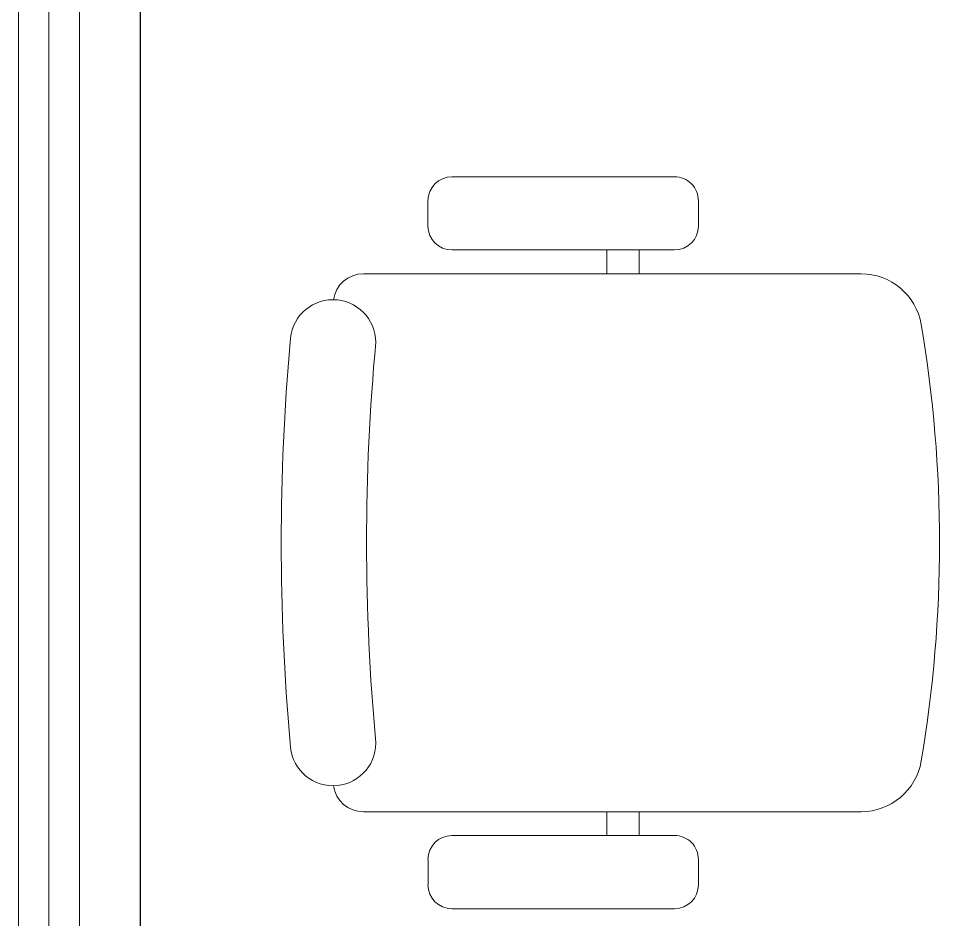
# Model space of a CAD drawing. Header units: inches. Extents: x -501855 to 57169, y -29325 to 19878.
# Drawn here: x 31350 to 32105, y -4242 to -3503 of the extents above; entities that cross this region are included whole.
import ezdxf

# ---------------------------------------------------------------- set-up
doc = ezdxf.new("R2010")
doc.units = ezdxf.units.IN
doc.header["$LTSCALE"] = 25
doc.header["$MEASUREMENT"] = 0
doc.linetypes.add('DASHDOT', pattern=[25.4, 12.7, -6.35, 0, -6.35])
doc.layers.get('0').update_dxf_attribs({"color": 8})
for name, color, linetype, lineweight in [('00-Ground Floor$0$Aluminum', 251, 'Continuous', 5), ('00-Ground Floor$0$LOADING', 253, 'Continuous', 5), ('00-Ground Floor$0$NEW Wall', 166, 'Continuous', 5), ('00-Ground Floor$0$Walls', 251, 'Continuous', 5), ('E-LITE-CLNG-CNDT', 6, 'DASHDOT', 35)]:
    doc.layers.add(name, color=color, linetype=linetype, lineweight=lineweight)

# ---------------------------------------------------------------- blocks, each defined once
blk = doc.blocks.new('*X154')
at = {"color": 0}
for p, q in [((5, 3), (5, 3)), ((5, 3), (5, 3)), ((5, 3), (5, 3)), ((5, 3), (5, 3)), ((5, 3), (5, 3)), ((5, 3), (5, 3)), ((5, 3), (5, 3)), ((5, 3), (5, 3)), ((5, 3), (5, 3)), ((5, 3), (5, 3)), ((5, 3), (5, 3)), ((5, 3), (5, 3)), ((5, 3), (5, 3)), ((5, 3), (5, 3)), ((5, 3), (5, 3)), ((5, 3), (5, 3)), ((5, 3), (5, 3)), ((5, 3), (5, 3)), ((5, 3), (5, 3)), ((5, 3), (5, 3)), ((5, 3), (5, 3)), ((5, 3), (5, 3)), ((5, 3), (5, 3)), ((5, 3), (5, 3)), ((5, 3), (5, 3)), ((5, 3), (5, 3)), ((5, 3), (5, 3)), ((5, 3), (5, 3)), ((5, 3), (5, 3)), ((5, 3), (5, 3)), ((5, 3), (5, 3)), ((5, 3), (5, 3)), ((5, 3), (5, 3)), ((5, 3), (5, 3)), ((5, 3), (5, 3)), ((5, 3), (5, 3)), ((5, 3), (5, 3)), ((5, 3), (5, 3)), ((5, 3), (5, 3)), ((5, 3), (5, 3)), ((5, 3), (5, 3)), ((5, 3), (5, 3)), ((5, 3), (5, 3)), ((5, 3), (5, 3)), ((5, 3), (5, 3)), ((5, 3), (5, 3)), ((5, 3), (5, 3)), ((5, 3), (5, 3)), ((5, 3), (5, 3)), ((5, 3), (5, 3)), ((5, 3), (5, 3)), ((5, 3), (5, 3)), ((5, 3), (5, 3)), ((5, 3), (5, 3)), ((5, 3), (5, 3)), ((5, 3), (5, 3)), ((5, 3), (5, 3)), ((5, 3), (5, 3)), ((5, 3), (5, 3)), ((5, 3), (5, 3)), ((5, 3), (5, 3)), ((5, 3), (5, 3)), ((5, 3), (5, 3)), ((5, 3), (5, 3)), ((5, 3), (5, 3)), ((5, 3), (5, 3)), ((6, 3), (5, 3)), ((5, 3), (5, 3)), ((6, 3), (5, 3)), ((5, 3), (5, 3)), ((6, 3), (5, 3)), ((5, 3), (5, 3)), ((6, 3), (5, 3)), ((5, 3), (5, 3)), ((5, 3), (5, 3)), ((5, 3), (5, 3)), ((5, 3), (5, 3)), ((5, 3), (5, 3)), ((5, 3), (5, 3)), ((5, 3), (5, 3)), ((5, 3), (5, 3)), ((5, 3), (5, 3)), ((5, 3), (5, 3)), ((5, 3), (5, 3)), ((5, 3), (5, 3)), ((5, 3), (5, 3)), ((5, 3), (5, 3)), ((5, 3), (5, 3)), ((5, 3), (5, 3)), ((5, 3), (5, 3)), ((5, 3), (5, 3)), ((5, 3), (5, 3)), ((5, 3), (5, 3)), ((5, 3), (5, 3)), ((5, 3), (5, 3)), ((5, 3), (5, 3)), ((6, 3), (6, 3)), ((6, 3), (6, 3)), ((6, 3), (6, 3)), ((6, 3), (6, 3)), ((6, 3), (6, 3)), ((6, 3), (6, 3)), ((6, 3), (6, 3)), ((6, 3), (6, 3)), ((6, 3), (6, 3)), ((6, 3), (6, 3)), ((6, 3), (6, 3)), ((6, 3), (6, 3)), ((6, 3), (6, 3)), ((6, 3), (6, 3)), ((6, 3), (6, 3)), ((6, 3), (6, 3)), ((6, 3), (6, 3)), ((6, 3), (6, 3)), ((6, 3), (6, 3)), ((6, 3), (6, 3)), ((6, 3), (6, 3)), ((6, 3), (6, 3)), ((6, 3), (6, 3)), ((6, 3), (6, 3)), ((6, 3), (6, 3)), ((6, 3), (6, 3)), ((6, 3), (6, 3)), ((6, 3), (6, 3)), ((6, 3), (6, 3)), ((6, 3), (6, 3)), ((6, 3), (6, 3)), ((6, 3), (6, 3)), ((6, 3), (6, 3)), ((6, 3), (6, 3)), ((6, 3), (6, 3)), ((6, 3), (6, 3)), ((6, 3), (6, 3)), ((6, 3), (6, 3)), ((6, 3), (6, 3)), ((6, 3), (6, 3)), ((6, 3), (6, 3)), ((6, 3), (6, 3)), ((6, 3), (6, 3)), ((6, 3), (6, 3)), ((6, 3), (6, 3)), ((6, 3), (6, 3)), ((6, 3), (6, 3)), ((6, 3), (6, 3)), ((6, 3), (6, 3)), ((6, 3), (6, 3)), ((6, 3), (6, 3)), ((6, 3), (6, 3)), ((6, 3), (6, 3)), ((6, 3), (6, 3)), ((6, 3), (6, 3)), ((6, 3), (6, 3)), ((6, 3), (6, 3)), ((6, 3), (6, 3)), ((6, 3), (6, 3)), ((6, 3), (6, 3)), ((6, 3), (6, 3)), ((6, 3), (6, 3)), ((6, 3), (6, 3)), ((6, 3), (6, 3)), ((6, 3), (6, 3)), ((6, 3), (6, 3)), ((6, 3), (6, 3)), ((6, 3), (6, 3)), ((6, 3), (6, 3)), ((6, 3), (6, 3)), ((6, 3), (6, 3)), ((6, 3), (6, 3)), ((6, 3), (6, 3)), ((6, 3), (6, 3)), ((6, 3), (6, 3)), ((6, 3), (6, 3)), ((6, 3), (6, 3)), ((6, 3), (6, 3)), ((6, 3), (6, 3)), ((6, 3), (6, 3)), ((6, 3), (6, 3)), ((6, 3), (6, 3)), ((6, 3), (6, 3)), ((6, 3), (6, 3)), ((6, 3), (6, 3)), ((6, 3), (6, 3)), ((6, 3), (6, 3)), ((6, 3), (6, 3)), ((6, 3), (6, 3)), ((6, 3), (6, 3)), ((6, 3), (6, 3)), ((6, 3), (6, 3)), ((6, 3), (6, 3)), ((6, 3), (6, 3)), ((6, 3), (6, 3)), ((6, 3), (6, 3)), ((6, 3), (6, 3)), ((6, 3), (6, 3)), ((6, 3), (6, 3)), ((6, 3), (6, 3)), ((6, 3), (6, 3)), ((6, 3), (6, 3)), ((6, 3), (6, 3)), ((6, 3), (6, 3)), ((6, 3), (6, 3)), ((6, 3), (6, 3)), ((6, 3), (6, 3)), ((6, 3), (6, 3)), ((6, 3), (6, 3)), ((6, 3), (6, 3)), ((6, 3), (6, 3)), ((6, 3), (6, 3)), ((6, 3), (6, 3)), ((6, 3), (6, 3)), ((6, 3), (6, 3)), ((6, 3), (6, 3)), ((6, 3), (6, 3)), ((6, 3), (6, 3)), ((6, 3), (6, 3)), ((6, 3), (6, 3)), ((6, 3), (6, 3)), ((6, 3), (6, 3)), ((6, 3), (6, 3)), ((6, 3), (6, 3)), ((6, 3), (6, 3)), ((6, 3), (6, 3)), ((6, 3), (6, 3)), ((6, 3), (6, 3)), ((6, 3), (6, 3)), ((6, 3), (6, 3)), ((6, 3), (6, 3)), ((6, 3), (6, 3)), ((6, 3), (6, 3)), ((6, 3), (6, 3)), ((6, 3), (6, 3)), ((6, 3), (6, 3)), ((6, 3), (6, 3)), ((6, 3), (6, 3)), ((6, 3), (6, 3)), ((6, 3), (6, 3)), ((6, 3), (6, 3)), ((6, 3), (6, 3)), ((6, 3), (6, 3)), ((6, 3), (6, 3)), ((6, 3), (6, 3)), ((6, 3), (6, 3)), ((6, 3), (6, 3)), ((6, 3), (6, 3)), ((6, 3), (6, 3)), ((6, 3), (6, 3)), ((6, 3), (6, 3)), ((6, 3), (6, 3)), ((6, 3), (6, 3)), ((6, 3), (6, 3)), ((6, 3), (6, 3)), ((6, 3), (6, 3)), ((6, 3), (6, 3)), ((6, 3), (6, 3)), ((6, 3), (6, 3)), ((6, 3), (6, 3)), ((6, 3), (6, 3)), ((6, 3), (6, 3)), ((6, 3), (6, 3)), ((6, 3), (6, 3)), ((6, 3), (6, 3)), ((6, 3), (6, 3)), ((6, 3), (6, 3)), ((6, 3), (6, 3)), ((6, 3), (6, 3)), ((6, 3), (6, 3)), ((6, 3), (6, 3)), ((6, 3), (6, 3)), ((6, 3), (6, 3)), ((6, 3), (6, 3)), ((6, 3), (6, 3)), ((6, 3), (6, 3)), ((6, 3), (6, 3)), ((6, 3), (6, 3)), ((6, 3), (6, 3)), ((6, 3), (6, 3)), ((6, 3), (6, 3)), ((6, 3), (6, 3)), ((6, 3), (6, 3)), ((6, 3), (6, 3)), ((6, 3), (6, 3)), ((6, 3), (6, 3)), ((6, 3), (6, 3)), ((6, 3), (6, 3)), ((6, 3), (6, 3)), ((6, 3), (6, 3)), ((6, 3), (6, 3)), ((6, 3), (6, 3)), ((6, 3), (6, 3)), ((6, 3), (6, 3)), ((6, 3), (6, 3)), ((6, 3), (6, 3)), ((6, 3), (6, 3)), ((6, 3), (6, 3)), ((6, 3), (6, 3)), ((6, 3), (6, 3)), ((6, 3), (6, 3)), ((6, 3), (6, 3)), ((6, 3), (6, 3)), ((6, 3), (6, 3)), ((6, 3), (5, 3)), ((6, 3), (5, 3)), ((6, 3), (5, 3)), ((6, 3), (5, 3)), ((6, 3), (5, 3)), ((6, 3), (6, 3)), ((6, 3), (6, 3)), ((6, 3), (6, 3)), ((6, 3), (6, 3)), ((6, 3), (6, 3)), ((6, 3), (6, 3)), ((6, 3), (6, 3)), ((6, 3), (6, 3)), ((6, 3), (6, 3)), ((6, 3), (6, 3)), ((6, 3), (6, 3)), ((6, 3), (6, 3)), ((6, 3), (6, 3)), ((6, 3), (6, 3)), ((6, 3), (6, 3)), ((6, 3), (6, 3)), ((6, 3), (6, 3)), ((6, 3), (6, 3)), ((6, 3), (6, 3)), ((6, 3), (6, 3)), ((6, 3), (6, 3)), ((6, 3), (6, 3)), ((6, 3), (6, 3)), ((6, 3), (6, 3)), ((6, 3), (6, 3)), ((6, 3), (6, 3)), ((6, 3), (6, 3)), ((6, 3), (6, 3)), ((6, 3), (6, 3)), ((6, 3), (6, 3)), ((6, 3), (6, 3)), ((6, 3), (6, 3)), ((6, 3), (6, 3)), ((6, 3), (6, 3)), ((6, 3), (6, 3)), ((6, 3), (6, 3)), ((6, 3), (6, 3)), ((6, 3), (6, 3)), ((6, 3), (6, 3)), ((6, 3), (6, 3)), ((6, 3), (6, 3)), ((6, 3), (6, 3)), ((6, 3), (6, 3)), ((6, 3), (6, 3)), ((6, 3), (6, 3)), ((6, 3), (6, 3)), ((6, 3), (6, 3)), ((6, 3), (6, 3)), ((6, 3), (6, 3)), ((6, 3), (6, 3)), ((6, 3), (6, 3)), ((6, 3), (6, 3)), ((6, 3), (6, 3)), ((6, 3), (6, 3)), ((6, 3), (6, 3)), ((6, 3), (6, 3)), ((6, 3), (6, 3)), ((6, 3), (6, 3)), ((6, 3), (6, 3)), ((6, 3), (6, 3)), ((6, 3), (6, 3)), ((6, 3), (6, 3)), ((6, 3), (6, 3)), ((6, 3), (6, 3)), ((6, 3), (6, 3)), ((6, 3), (6, 3)), ((6, 3), (6, 3)), ((6, 3), (6, 3)), ((6, 3), (6, 3)), ((6, 3), (6, 3)), ((6, 3), (6, 3)), ((6, 3), (6, 3)), ((6, 3), (6, 3)), ((6, 3), (6, 3)), ((6, 3), (6, 3)), ((6, 3), (6, 3)), ((6, 3), (6, 3)), ((6, 3), (6, 3)), ((6, 3), (6, 3)), ((6, 3), (6, 3)), ((6, 3), (6, 3)), ((6, 3), (6, 3)), ((6, 3), (6, 3)), ((6, 3), (6, 3)), ((6, 3), (6, 3)), ((6, 3), (6, 3)), ((6, 3), (6, 3)), ((6, 3), (6, 3)), ((6, 3), (6, 3)), ((6, 3), (6, 3)), ((6, 3), (6, 3)), ((6, 3), (6, 3)), ((6, 3), (6, 3)), ((6, 3), (6, 3)), ((6, 3), (6, 3)), ((6, 3), (6, 3)), ((6, 3), (6, 3)), ((6, 3), (6, 3)), ((6, 3), (6, 3)), ((6, 3), (6, 3)), ((6, 3), (6, 3)), ((6, 3), (6, 3)), ((6, 3), (6, 3)), ((6, 3), (6, 3)), ((6, 3), (6, 3)), ((6, 3), (6, 3)), ((6, 3), (6, 3)), ((6, 3), (6, 3)), ((6, 3), (6, 3)), ((6, 3), (6, 3)), ((6, 3), (6, 3)), ((6, 3), (6, 3)), ((6, 3), (6, 3)), ((6, 3), (6, 3)), ((6, 3), (6, 3)), ((6, 3), (6, 3)), ((6, 3), (6, 3)), ((6, 3), (6, 3)), ((6, 3), (6, 3)), ((6, 3), (6, 3)), ((6, 3), (6, 3)), ((6, 3), (6, 3)), ((6, 3), (6, 3)), ((6, 3), (6, 3)), ((6, 3), (6, 3)), ((6, 3), (6, 3)), ((6, 3), (6, 3)), ((6, 3), (6, 3)), ((6, 3), (6, 3)), ((6, 3), (6, 3)), ((6, 3), (6, 3)), ((6, 3), (6, 3)), ((6, 3), (6, 3)), ((6, 3), (6, 3)), ((6, 3), (6, 3)), ((6, 3), (6, 3)), ((6, 3), (6, 3)), ((6, 3), (6, 3)), ((6, 3), (6, 3)), ((6, 3), (6, 3)), ((6, 3), (6, 3)), ((6, 3), (6, 3)), ((6, 3), (6, 3)), ((6, 3), (6, 3)), ((6, 3), (6, 3)), ((6, 3), (6, 3)), ((6, 3), (6, 3)), ((6, 3), (6, 3)), ((6, 3), (6, 3)), ((6, 3), (6, 3)), ((6, 3), (6, 3)), ((6, 3), (6, 3)), ((6, 3), (6, 3)), ((6, 3), (6, 3)), ((6, 3), (6, 3)), ((6, 3), (6, 3)), ((6, 3), (6, 3)), ((6, 3), (6, 3)), ((6, 3), (6, 3)), ((6, 3), (6, 3)), ((6, 3), (6, 3)), ((6, 3), (6, 3)), ((6, 3), (6, 3)), ((6, 3), (6, 3)), ((6, 3), (6, 3)), ((6, 3), (6, 3)), ((6, 3), (6, 3)), ((6, 3), (6, 3)), ((6, 3), (6, 3)), ((6, 3), (6, 3)), ((6, 3), (6, 3)), ((6, 3), (6, 3)), ((6, 3), (6, 3)), ((6, 3), (6, 3)), ((6, 3), (6, 3)), ((6, 3), (6, 3)), ((6, 3), (6, 3)), ((6, 3), (6, 3)), ((6, 3), (6, 3)), ((6, 3), (6, 3)), ((6, 3), (6, 3)), ((6, 3), (6, 3)), ((6, 3), (6, 3)), ((6, 3), (6, 3)), ((6, 3), (6, 3)), ((6, 3), (6, 3)), ((6, 3), (6, 3)), ((6, 3), (6, 3)), ((6, 3), (6, 3)), ((6, 3), (6, 3)), ((6, 3), (6, 3)), ((6, 3), (6, 3)), ((6, 3), (6, 3)), ((6, 3), (6, 3)), ((6, 3), (6, 3)), ((6, 3), (6, 3)), ((6, 3), (6, 3)), ((6, 3), (6, 3)), ((6, 3), (6, 3)), ((6, 3), (6, 3)), ((6, 3), (6, 3)), ((6, 3), (6, 3)), ((6, 3), (6, 3)), ((6, 3), (6, 3)), ((6, 3), (6, 3)), ((6, 3), (6, 3)), ((6, 3), (6, 3)), ((6, 3), (6, 3)), ((6, 3), (6, 3)), ((6, 3), (6, 3)), ((6, 3), (6, 3)), ((6, 3), (6, 3)), ((6, 3), (6, 3)), ((6, 3), (6, 3)), ((6, 3), (6, 3)), ((6, 3), (6, 3)), ((6, 3), (6, 3)), ((6, 3), (6, 3)), ((6, 3), (6, 3)), ((6, 3), (6, 3)), ((6, 3), (6, 3)), ((6, 3), (6, 3)), ((6, 3), (6, 3)), ((6, 3), (6, 3)), ((6, 3), (6, 3)), ((6, 3), (6, 3)), ((6, 3), (6, 3)), ((6, 3), (6, 3)), ((6, 3), (6, 3)), ((6, 3), (6, 3)), ((6, 3), (6, 3)), ((6, 3), (6, 3)), ((6, 3), (6, 3)), ((6, 3), (6, 3)), ((6, 3), (6, 3)), ((6, 3), (6, 3)), ((6, 3), (6, 3)), ((6, 3), (6, 3)), ((6, 3), (6, 3)), ((6, 3), (6, 3)), ((6, 3), (6, 3)), ((6, 3), (6, 3)), ((6, 3), (6, 3)), ((6, 3), (6, 3)), ((6, 3), (6, 3)), ((6, 3), (6, 3)), ((6, 3), (6, 3)), ((6, 3), (6, 3)), ((6, 3), (6, 3)), ((6, 3), (6, 3)), ((6, 3), (6, 3)), ((6, 3), (6, 3)), ((6, 3), (6, 3)), ((6, 3), (6, 3)), ((6, 3), (6, 3)), ((6, 3), (6, 3)), ((6, 3), (6, 3)), ((6, 3), (6, 3)), ((6, 3), (6, 3)), ((6, 3), (6, 3)), ((6, 3), (6, 3)), ((6, 3), (6, 3)), ((6, 3), (6, 3)), ((6, 3), (6, 3)), ((6, 3), (6, 3)), ((6, 3), (6, 3)), ((6, 3), (6, 3)), ((6, 3), (6, 3)), ((6, 3), (6, 3)), ((6, 3), (6, 3)), ((6, 3), (6, 3)), ((6, 3), (6, 3)), ((6, 3), (6, 3)), ((6, 3), (6, 3)), ((6, 3), (6, 3)), ((6, 3), (6, 3)), ((6, 3), (6, 3)), ((6, 3), (6, 3)), ((6, 3), (6, 3)), ((6, 3), (6, 3)), ((6, 3), (6, 3)), ((6, 3), (6, 3)), ((6, 3), (6, 3)), ((6, 3), (6, 3)), ((6, 3), (6, 3)), ((6, 3), (6, 3)), ((6, 3), (6, 3)), ((6, 3), (6, 3)), ((6, 3), (6, 3)), ((6, 3), (6, 3)), ((6, 3), (6, 3)), ((6, 3), (6, 3)), ((6, 3), (6, 3)), ((6, 3), (6, 3)), ((6, 3), (6, 3)), ((6, 3), (6, 3)), ((6, 3), (6, 3)), ((6, 3), (6, 3)), ((6, 3), (6, 3)), ((6, 3), (6, 3)), ((6, 3), (6, 3)), ((6, 3), (6, 3)), ((6, 3), (6, 3)), ((6, 3), (6, 3)), ((6, 3), (6, 3)), ((6, 3), (6, 3)), ((6, 3), (6, 3)), ((6, 3), (6, 3)), ((6, 3), (6, 3)), ((6, 3), (6, 3)), ((6, 3), (6, 3)), ((6, 3), (6, 3)), ((6, 3), (6, 3)), ((6, 3), (6, 3)), ((6, 3), (6, 3)), ((6, 3), (6, 3)), ((6, 3), (6, 3))]:
    blk.add_line(p, q, dxfattribs=at)
blk = doc.blocks.new('*X155')
at = {"color": 0}
for p, q in [((13, 1), (13, 1)), ((13, 1), (13, 1)), ((13, 1), (13, 1)), ((13, 1), (13, 1)), ((13, 1), (13, 1)), ((13, 1), (13, 1)), ((13, 1), (13, 1)), ((13, 1), (13, 1)), ((13, 1), (13, 1)), ((13, 1), (13, 1)), ((13, 1), (13, 1)), ((13, 1), (13, 1)), ((13, 1), (13, 1)), ((13, 1), (13, 1)), ((13, 1), (13, 1)), ((13, 1), (14, 1)), ((13, 1), (14, 1)), ((13, 1), (14, 1)), ((13, 1), (13, 1)), ((13, 1), (13, 1)), ((13, 1), (13, 1)), ((13, 1), (13, 1)), ((13, 1), (13, 1)), ((13, 1), (13, 1)), ((13, 1), (13, 1)), ((13, 1), (13, 1)), ((13, 1), (13, 1)), ((13, 1), (13, 1)), ((13, 1), (13, 1)), ((13, 1), (13, 1)), ((13, 1), (13, 1)), ((13, 1), (13, 1)), ((13, 1), (13, 1)), ((13, 1), (13, 1)), ((13, 1), (13, 1)), ((13, 1), (13, 1)), ((13, 1), (13, 1)), ((13, 1), (13, 1)), ((13, 1), (13, 1)), ((13, 1), (13, 1)), ((13, 1), (13, 1)), ((13, 1), (13, 1)), ((13, 1), (13, 1)), ((13, 1), (13, 1)), ((13, 1), (13, 1)), ((13, 1), (13, 1)), ((13, 1), (13, 1)), ((13, 1), (13, 1)), ((13, 1), (13, 1)), ((13, 1), (13, 1)), ((13, 1), (13, 1)), ((13, 1), (13, 1)), ((13, 1), (13, 1)), ((13, 1), (13, 1)), ((13, 1), (13, 1)), ((13, 1), (13, 1)), ((13, 1), (13, 1)), ((13, 1), (13, 1)), ((13, 1), (13, 1)), ((13, 1), (13, 1)), ((13, 1), (13, 1)), ((13, 1), (13, 1)), ((13, 1), (13, 1)), ((13, 1), (13, 1)), ((13, 1), (13, 1)), ((13, 1), (13, 1)), ((13, 1), (13, 1)), ((13, 1), (13, 1)), ((13, 1), (13, 1)), ((13, 1), (13, 1)), ((13, 1), (13, 1)), ((13, 1), (13, 1)), ((13, 1), (13, 1)), ((13, 1), (13, 1)), ((13, 1), (13, 1)), ((13, 1), (13, 1)), ((13, 1), (13, 1)), ((13, 1), (13, 1)), ((13, 1), (13, 1)), ((13, 1), (13, 1)), ((13, 1), (13, 1)), ((13, 1), (13, 1)), ((13, 1), (13, 1)), ((13, 1), (13, 1)), ((13, 1), (13, 1)), ((13, 1), (13, 1)), ((13, 1), (13, 1)), ((13, 1), (13, 1)), ((13, 1), (13, 1)), ((13, 1), (13, 1)), ((13, 1), (13, 1)), ((13, 1), (13, 1)), ((13, 1), (13, 1)), ((13, 1), (13, 1)), ((13, 1), (13, 1)), ((13, 1), (13, 1)), ((13, 1), (13, 1)), ((13, 1), (13, 1)), ((13, 1), (13, 1)), ((13, 1), (13, 1)), ((13, 1), (13, 1)), ((13, 1), (13, 1)), ((13, 1), (13, 1)), ((13, 1), (13, 1)), ((13, 1), (13, 1)), ((13, 1), (13, 1)), ((13, 1), (13, 1)), ((13, 1), (13, 1)), ((13, 1), (13, 1)), ((13, 1), (13, 1)), ((13, 1), (13, 1)), ((13, 1), (13, 1)), ((13, 1), (13, 1)), ((13, 1), (13, 1)), ((13, 1), (13, 1)), ((13, 1), (13, 1)), ((13, 1), (13, 1)), ((13, 1), (13, 1)), ((13, 1), (13, 1)), ((13, 1), (13, 1)), ((13, 1), (13, 1)), ((13, 1), (13, 1)), ((13, 1), (13, 1)), ((13, 1), (14, 1)), ((13, 0), (13, 0)), ((13, 0), (13, 0)), ((13, 0), (13, 0)), ((13, 0), (13, 0)), ((13, 0), (13, 0)), ((13, 0), (13, 0)), ((13, 0), (13, 0)), ((13, 0), (13, 0)), ((13, 0), (13, 0)), ((13, 0), (13, 0)), ((13, 0), (13, 0)), ((13, 0), (13, 0)), ((13, 0), (13, 0)), ((13, 0), (13, 0)), ((13, 0), (13, 0)), ((13, 0), (13, 0)), ((13, 0), (13, 0)), ((13, 0), (13, 0)), ((13, 0), (13, 0)), ((13, 0), (13, 0)), ((13, 0), (13, 0)), ((13, 0), (13, 0)), ((13, 0), (13, 0)), ((13, 0), (13, 0)), ((13, 0), (13, 0)), ((13, 0), (13, 0)), ((13, 0), (13, 0)), ((13, 0), (13, 0)), ((13, 0), (13, 0)), ((13, 0), (13, 0)), ((13, 0), (13, 0)), ((13, 0), (13, 0)), ((13, 0), (13, 0)), ((13, 0), (13, 0)), ((13, 0), (13, 0)), ((13, 0), (13, 0)), ((13, 0), (13, 0)), ((13, 0), (13, 0)), ((13, 0), (13, 0)), ((13, 0), (13, 0)), ((13, 0), (13, 0)), ((13, 0), (13, 0)), ((13, 0), (13, 0)), ((13, 0), (13, 0)), ((13, 0), (13, 0)), ((13, 0), (13, 0)), ((13, 0), (13, 0)), ((13, 0), (13, 0)), ((13, 0), (14, 0)), ((13, 0), (14, 0)), ((13, 0), (13, 0)), ((13, 0), (14, 0)), ((14, 1), (14, 1)), ((14, 1), (14, 1)), ((14, 1), (14, 1)), ((14, 1), (14, 1)), ((14, 1), (14, 1)), ((14, 1), (14, 1)), ((14, 1), (14, 1)), ((14, 1), (14, 1)), ((14, 1), (14, 1)), ((14, 1), (14, 1)), ((14, 1), (14, 1)), ((14, 1), (14, 1)), ((14, 1), (14, 1)), ((14, 1), (14, 1)), ((14, 1), (14, 1)), ((14, 1), (14, 1)), ((14, 1), (14, 1)), ((14, 1), (14, 1)), ((14, 1), (14, 1)), ((14, 1), (14, 1)), ((14, 1), (14, 1)), ((14, 1), (14, 1)), ((14, 1), (14, 1)), ((14, 1), (14, 1)), ((14, 1), (14, 1)), ((14, 1), (14, 1)), ((14, 1), (14, 1)), ((14, 1), (14, 1)), ((14, 1), (14, 1)), ((14, 1), (14, 1)), ((14, 1), (14, 1)), ((14, 1), (14, 1)), ((14, 1), (14, 1)), ((14, 1), (14, 1)), ((14, 1), (14, 1)), ((14, 1), (14, 1)), ((14, 1), (14, 1)), ((14, 1), (14, 1)), ((14, 1), (14, 1)), ((14, 1), (14, 1)), ((14, 1), (14, 1)), ((14, 1), (14, 1)), ((14, 1), (14, 1)), ((14, 1), (14, 1)), ((14, 1), (14, 1)), ((14, 1), (14, 1)), ((14, 1), (14, 1)), ((14, 1), (14, 1)), ((14, 1), (14, 1)), ((14, 1), (14, 1)), ((14, 1), (14, 1)), ((14, 1), (14, 1)), ((14, 1), (14, 1)), ((14, 1), (14, 1)), ((14, 1), (14, 1)), ((14, 1), (14, 1)), ((14, 1), (14, 1)), ((14, 1), (14, 1)), ((14, 1), (14, 1)), ((14, 1), (14, 1)), ((14, 1), (14, 1)), ((14, 1), (14, 1)), ((14, 1), (14, 1)), ((14, 1), (14, 1)), ((14, 1), (14, 1)), ((14, 1), (14, 1)), ((14, 1), (14, 1)), ((14, 1), (14, 1)), ((14, 1), (14, 1)), ((14, 1), (14, 1)), ((14, 1), (14, 1)), ((14, 1), (14, 1)), ((14, 1), (14, 1)), ((14, 1), (14, 1)), ((14, 1), (14, 1)), ((14, 1), (14, 1)), ((14, 1), (14, 1)), ((14, 1), (14, 1)), ((14, 1), (14, 1)), ((14, 1), (14, 1)), ((14, 1), (14, 1)), ((14, 1), (14, 1)), ((14, 1), (14, 1)), ((14, 1), (14, 1)), ((14, 1), (14, 1)), ((14, 1), (14, 1)), ((14, 1), (14, 1)), ((14, 1), (14, 1)), ((14, 1), (14, 1)), ((14, 1), (14, 1)), ((14, 1), (14, 1)), ((14, 1), (14, 1)), ((14, 1), (14, 1)), ((14, 1), (14, 1)), ((14, 0), (14, 0)), ((14, 0), (14, 0)), ((14, 0), (14, 0)), ((14, 0), (14, 0)), ((14, 0), (14, 0)), ((14, 0), (14, 0)), ((14, 0), (14, 0)), ((14, 0), (14, 0)), ((14, 0), (14, 0)), ((14, 0), (14, 0)), ((14, 0), (14, 0)), ((14, 0), (14, 0)), ((14, 0), (14, 0)), ((14, 0), (14, 0)), ((14, 0), (14, 0)), ((14, 0), (14, 0)), ((14, 0), (14, 0)), ((14, 0), (14, 0)), ((14, 0), (14, 0)), ((14, 0), (14, 0)), ((14, 0), (14, 0)), ((14, 0), (14, 0)), ((14, 0), (14, 0)), ((14, 0), (14, 0)), ((14, 0), (14, 0)), ((14, 0), (14, 0)), ((14, 0), (14, 0)), ((14, 0), (14, 0)), ((14, 0), (14, 0)), ((14, 0), (14, 0)), ((14, 0), (14, 0)), ((14, 0), (14, 0)), ((14, 0), (14, 0)), ((14, 0), (14, 0)), ((14, 0), (14, 0)), ((14, 0), (14, 0)), ((14, 0), (14, 0)), ((14, 0), (14, 0)), ((14, 0), (14, 0)), ((14, 0), (14, 0)), ((14, 0), (14, 0)), ((14, 0), (14, 0)), ((14, 0), (14, 0)), ((14, 0), (14, 0)), ((14, 0), (14, 0)), ((14, 0), (14, 0)), ((14, 0), (14, 0)), ((14, 0), (14, 0)), ((13, 0), (13, 0)), ((13, 0), (14, 0)), ((13, 0), (13, 0)), ((13, 0), (14, 0)), ((13, 0), (13, 0)), ((13, 0), (14, 0)), ((13, 0), (13, 0)), ((13, 0), (13, 0)), ((13, 0), (13, 0)), ((13, 0), (13, 0)), ((13, 0), (14, 0)), ((13, 0), (13, 0)), ((13, 0), (14, 0)), ((13, 0), (13, 0)), ((13, 0), (14, 0)), ((13, 0), (13, 0)), ((13, 0), (14, 0)), ((13, 0), (13, 0)), ((13, 0), (14, 0)), ((13, 0), (13, 0)), ((13, 0), (14, 0)), ((13, 0), (13, 0)), ((13, 0), (14, 0)), ((13, 0), (13, 0)), ((13, 0), (13, 0)), ((13, 0), (13, 0)), ((13, 0), (14, 0)), ((13, 0), (13, 0)), ((13, 0), (14, 0)), ((13, 0), (13, 0)), ((13, 0), (14, 0)), ((13, 0), (13, 0)), ((13, 0), (14, 0)), ((13, 0), (13, 0)), ((13, 0), (13, 0)), ((13, 0), (13, 0)), ((13, 0), (13, 0)), ((13, 0), (13, 0)), ((13, 0), (13, 0)), ((13, 0), (13, 0)), ((13, 0), (13, 0)), ((13, 0), (13, 0)), ((13, 0), (13, 0)), ((13, 0), (13, 0)), ((13, 0), (13, 0)), ((13, 0), (13, 0)), ((13, 0), (13, 0)), ((13, 0), (13, 0)), ((13, 0), (13, 0)), ((13, 0), (13, 0)), ((13, 0), (13, 0)), ((13, 0), (13, 0)), ((13, 0), (13, 0)), ((13, 0), (13, 0)), ((13, 0), (13, 0)), ((13, 0), (13, 0)), ((13, 0), (13, 0)), ((13, 0), (13, 0)), ((13, 0), (13, 0)), ((13, 0), (13, 0)), ((13, 0), (13, 0)), ((13, 0), (13, 0)), ((13, 0), (13, 0)), ((13, 0), (13, 0)), ((13, -1), (13, -1)), ((13, -1), (13, -1)), ((13, -1), (13, -1)), ((13, -1), (13, -1)), ((13, -1), (13, -1)), ((13, -1), (14, -1)), ((13, -1), (13, -1)), ((14, 0), (14, 0)), ((14, 0), (14, 0)), ((14, 0), (14, 0)), ((14, 0), (14, 0)), ((14, 0), (14, 0)), ((14, 0), (14, 0)), ((14, 0), (14, 0)), ((14, 0), (14, 0)), ((14, 0), (14, 0)), ((14, 0), (14, 0)), ((14, 0), (14, 0)), ((14, 0), (14, 0)), ((14, 0), (14, 0)), ((14, 0), (14, 0)), ((14, 0), (14, 0)), ((13, 0), (14, 0)), ((14, 0), (14, 0)), ((14, 0), (14, 0)), ((14, 0), (14, 0)), ((14, 0), (14, 0)), ((14, 0), (14, 0)), ((14, 0), (14, 0)), ((14, 0), (14, 0)), ((14, 0), (14, 0)), ((14, 0), (14, 0)), ((14, 0), (14, 0)), ((14, 0), (14, 0)), ((14, 0), (14, 0)), ((14, 0), (14, 0)), ((14, 0), (14, 0)), ((14, 0), (14, 0)), ((14, 0), (14, 0)), ((14, 0), (14, 0)), ((14, 0), (14, 0)), ((14, 0), (14, 0)), ((14, 0), (14, 0)), ((14, 0), (14, 0)), ((14, 0), (14, 0)), ((14, 0), (14, 0)), ((14, 0), (14, 0)), ((14, 0), (14, 0)), ((14, 0), (14, 0)), ((14, 0), (14, 0)), ((14, 0), (14, 0)), ((14, 0), (14, 0)), ((14, 0), (14, 0)), ((14, 0), (14, 0)), ((14, 0), (14, 0)), ((14, 0), (14, 0)), ((14, 0), (14, 0)), ((14, -1), (14, -1)), ((14, -1), (14, -1)), ((14, -1), (14, -1)), ((14, -1), (14, -1)), ((14, -1), (14, -1))]:
    blk.add_line(p, q, dxfattribs=at)
blk = doc.blocks.new('00-Ground Floor$0$GF21018-P')
at = {"color": 0}
for p, q in [((-0.2207, 0.47563), (-0.2207, 0.0675)), ((0.22049, 0.47563), (0.22049, 0.0675)), ((-0.2806, 0.34221), (-0.25983, 0.34221)), ((0.25963, 0.34221), (0.2804, 0.34221)), ((-0.30021, 0.32259), (-0.30021, 0.14)), ((-0.24021, 0.32259), (-0.24021, 0.14)), ((0.24001, 0.32259), (0.24001, 0.14)), ((0.30001, 0.32259), (0.30001, 0.14)), ((-0.24021, 0.29372), (-0.2207, 0.29372)), ((0.22049, 0.29372), (0.24001, 0.29372)), ((-0.24021, 0.26708), (-0.2207, 0.26708)), ((0.22049, 0.26708), (0.24001, 0.26708)), ((-0.2806, 0.12039), (-0.25983, 0.12039)), ((0.25963, 0.12039), (0.2804, 0.12039))]:
    blk.add_line(p, q, dxfattribs=at)
for points in [[(0.24001, 0.29372), (0.24001, 0.29372), (0.24001, 0.29372), (0.24001, 0.29372), (0.24001, 0.29372), (0.24001, 0.29372), (0.24001, 0.29372), (0.24001, 0.29372), (0.24001, 0.29372), (0.24001, 0.29372), (0.24001, 0.29372), (0.24001, 0.29372), (0.24001, 0.29372), (0.24001, 0.29372), (0.24001, 0.29372), (0.24001, 0.29372), (0.24001, 0.29372), (0.24001, 0.29372), (0.24001, 0.29372), (0.24001, 0.29372), (0.24001, 0.29372), (0.24001, 0.29372), (0.24001, 0.29372), (0.24001, 0.29372), (0.24001, 0.29372), (0.24001, 0.29372), (0.24001, 0.29372), (0.24001, 0.29372), (0.24001, 0.29372), (0.24001, 0.29372), (0.24001, 0.29372), (0.24001, 0.29372), (0.24001, 0.29372), (0.24001, 0.29372), (0.24001, 0.29372), (0.24001, 0.29372), (0.24001, 0.29372), (0.24001, 0.29372), (0.24001, 0.29372), (0.24001, 0.29372), (0.24001, 0.29372), (0.24001, 0.29372), (0.24001, 0.29372), (0.24001, 0.29372), (0.24001, 0.29372), (0.24001, 0.29372), (0.24001, 0.29372), (0.24001, 0.29372), (0.24001, 0.29372), (0.24001, 0.29372), (0.24001, 0.29372), (0.24001, 0.29372), (0.24001, 0.29372), (0.24001, 0.29372), (0.24001, 0.29372), (0.24001, 0.29372), (0.24001, 0.29372), (0.24001, 0.29372), (0.24001, 0.29372), (0.24001, 0.29372), (0.24001, 0.29372), (0.24001, 0.29372), (0.24001, 0.29372), (0.24001, 0.29372), (0.24001, 0.29372), (0.24001, 0.29372), (0.24001, 0.29372), (0.24001, 0.29372), (0.24001, 0.29372), (0.24001, 0.29372), (0.24001, 0.29372), (0.24001, 0.29372), (0.24001, 0.29372), (0.24001, 0.29372), (0.24001, 0.29372), (0.24001, 0.29372), (0.24001, 0.29372), (0.24001, 0.29372), (0.24001, 0.29372), (0.24001, 0.29372), (0.24001, 0.29372), (0.24001, 0.29372), (0.24001, 0.29372), (0.24001, 0.29372), (0.24001, 0.29372), (0.24001, 0.29372), (0.24001, 0.29372), (0.24001, 0.29372), (0.24001, 0.29372), (0.24001, 0.29372), (0.24001, 0.29372), (0.24001, 0.29372), (0.24001, 0.29372), (0.24001, 0.29372), (0.24001, 0.29372), (0.24001, 0.29372), (0.24001, 0.29372), (0.24001, 0.29372), (0.24001, 0.29372), (0.24001, 0.29372), (0.24001, 0.29372), (0.24001, 0.29372), (0.24001, 0.29372), (0.24001, 0.29372), (0.24001, 0.29372), (0.24001, 0.29372), (0.24001, 0.29372), (0.24001, 0.29372), (0.24001, 0.29372), (0.24001, 0.29372), (0.24001, 0.29372), (0.24001, 0.29372), (0.24001, 0.29372), (0.24001, 0.29372), (0.24001, 0.29372), (0.24001, 0.29372), (0.24001, 0.29372), (0.24001, 0.29372), (0.24001, 0.29372), (0.24001, 0.29372), (0.24001, 0.29372), (0.24001, 0.29372), (0.24001, 0.29372), (0.24001, 0.29372), (0.24001, 0.29372), (0.24001, 0.29372), (0.24001, 0.29372), (0.24001, 0.29372), (0.24001, 0.29372), (0.24001, 0.29372), (0.24001, 0.29372), (0.24001, 0.29372), (0.24001, 0.29372), (0.24001, 0.29372), (0.24001, 0.29372), (0.24001, 0.29372), (0.24001, 0.29372), (0.24001, 0.29372), (0.24001, 0.29372), (0.24001, 0.29372), (0.24001, 0.29372), (0.24001, 0.29372), (0.24001, 0.29372), (0.24001, 0.29372), (0.24001, 0.29372), (0.24001, 0.29372), (0.24001, 0.29372), (0.24001, 0.29372), (0.24001, 0.29372), (0.24001, 0.29372), (0.24001, 0.29372), (0.24001, 0.29372), (0.24001, 0.29372), (0.24001, 0.29372), (0.24001, 0.29372), (0.24001, 0.29372), (0.24001, 0.29372), (0.24001, 0.29372), (0.24001, 0.29372), (0.24001, 0.29372), (0.24001, 0.29372), (0.24001, 0.29372), (0.24001, 0.29372), (0.24001, 0.29372), (0.24001, 0.29372), (0.24001, 0.29372), (0.24001, 0.29372), (0.24001, 0.29372), (0.24001, 0.29372), (0.24001, 0.29372), (0.24001, 0.29372), (0.24001, 0.29372), (0.24001, 0.29372), (0.24001, 0.29372), (0.24001, 0.29372), (0.24001, 0.29372), (0.24001, 0.29372), (0.24001, 0.29372), (0.24001, 0.29372), (0.24001, 0.29372), (0.24001, 0.29372), (0.24001, 0.29372), (0.24001, 0.29372), (0.24001, 0.29372), (0.24001, 0.29372), (0.24001, 0.29372), (0.24001, 0.29372), (0.24001, 0.29372), (0.24001, 0.29372), (0.24001, 0.29372), (0.24001, 0.29372), (0.24001, 0.29372), (0.24001, 0.29372), (0.24001, 0.29372), (0.24001, 0.29372), (0.24001, 0.29372), (0.24001, 0.29372), (0.24001, 0.29372), (0.24001, 0.29372), (0.24001, 0.29372), (0.24001, 0.29372), (0.24001, 0.29372), (0.24001, 0.29372), (0.24001, 0.29372), (0.24001, 0.29372), (0.24001, 0.29372), (0.24001, 0.29372), (0.24001, 0.29372), (0.24001, 0.29372), (0.24001, 0.29372), (0.24001, 0.29372), (0.24001, 0.29372), (0.24001, 0.29372), (0.24001, 0.29372), (0.24001, 0.29372), (0.24001, 0.29372), (0.24001, 0.29372), (0.24001, 0.29372), (0.24001, 0.29372), (0.24001, 0.29372), (0.24001, 0.29372), (0.24001, 0.29372), (0.24001, 0.29372), (0.24001, 0.29372), (0.24001, 0.29372), (0.24001, 0.29372), (0.24001, 0.29372), (0.24001, 0.29372), (0.24001, 0.29372), (0.24001, 0.29372), (0.24001, 0.29372), (0.24001, 0.29372), (0.24001, 0.29372), (0.24001, 0.29372), (0.24001, 0.29372), (0.24001, 0.29372), (0.24001, 0.29372), (0.24001, 0.29372), (0.24001, 0.29372), (0.24001, 0.29372), (0.24001, 0.29372), (0.24001, 0.29372), (0.24001, 0.29372), (0.24001, 0.29372), (0.24001, 0.29372), (0.24001, 0.29372), (0.24001, 0.29372), (0.24001, 0.29372), (0.24001, 0.29372), (0.24001, 0.29372), (0.24001, 0.29372), (0.24001, 0.29372), (0.24001, 0.29372), (0.24001, 0.29372), (0.24001, 0.29372), (0.24001, 0.29372), (0.24001, 0.29372), (0.24001, 0.29372), (0.24001, 0.29372), (0.24001, 0.29372), (0.24001, 0.29372), (0.24001, 0.29372), (0.24001, 0.29372), (0.24001, 0.29372), (0.24001, 0.29372), (0.24001, 0.29372), (0.24001, 0.29372), (0.24001, 0.29372), (0.24001, 0.29372), (0.24001, 0.29372), (0.24001, 0.29372), (0.24001, 0.29372), (0.24001, 0.29372), (0.24001, 0.29372), (0.24001, 0.29372), (0.24001, 0.29372), (0.24001, 0.29372)], [(0.24001, 0.29372), (0.24001, 0.29372), (0.24001, 0.29372), (0.24001, 0.29372), (0.24001, 0.29372), (0.24001, 0.29372), (0.24001, 0.29372), (0.24001, 0.29372), (0.24001, 0.29372), (0.24001, 0.29372), (0.24001, 0.29372), (0.24001, 0.29372), (0.24001, 0.29372), (0.24001, 0.29372), (0.24001, 0.29372), (0.24001, 0.29372), (0.24001, 0.29372), (0.24001, 0.29372), (0.24001, 0.29372), (0.24001, 0.29372), (0.24001, 0.29372), (0.24001, 0.29372), (0.24001, 0.29372), (0.24001, 0.29372), (0.24001, 0.29372), (0.24001, 0.29372), (0.24001, 0.29372), (0.24001, 0.29372), (0.24001, 0.29372), (0.24001, 0.29372), (0.24001, 0.29372), (0.24001, 0.29372), (0.24001, 0.29372), (0.24001, 0.29372), (0.24001, 0.29372), (0.24001, 0.29372), (0.24001, 0.29372), (0.24001, 0.29372), (0.24001, 0.29372), (0.24001, 0.29372), (0.24001, 0.29372), (0.24001, 0.29372), (0.24001, 0.29372), (0.24001, 0.29372), (0.24001, 0.29372), (0.24001, 0.29372), (0.24001, 0.29372), (0.24001, 0.29372), (0.24001, 0.29372), (0.24001, 0.29372), (0.24001, 0.29372), (0.24001, 0.29372), (0.24001, 0.29372), (0.24001, 0.29372), (0.24001, 0.29372), (0.24001, 0.29372), (0.24001, 0.29372), (0.24001, 0.29372), (0.24001, 0.29372), (0.24001, 0.29372), (0.24001, 0.29372), (0.24001, 0.29372), (0.24001, 0.29372), (0.24001, 0.29372), (0.24001, 0.29372), (0.24001, 0.29372), (0.24001, 0.29372), (0.24001, 0.29372), (0.24001, 0.29372), (0.24001, 0.29372), (0.24001, 0.29372), (0.24001, 0.29372), (0.24001, 0.29372), (0.24001, 0.29372), (0.24001, 0.29372), (0.24001, 0.29372), (0.24001, 0.29372), (0.24001, 0.29372), (0.24001, 0.29372), (0.24001, 0.29372), (0.24001, 0.29372), (0.24001, 0.29372), (0.24001, 0.29372), (0.24001, 0.29372), (0.24001, 0.29372), (0.24001, 0.29372), (0.24001, 0.29372), (0.24001, 0.29372), (0.24001, 0.29372), (0.24001, 0.29372), (0.24001, 0.29372), (0.24001, 0.29372), (0.24001, 0.29372), (0.24001, 0.29372), (0.24001, 0.29372), (0.24001, 0.29372), (0.24001, 0.29372), (0.24001, 0.29372), (0.24001, 0.29372), (0.24001, 0.29372), (0.24001, 0.29372), (0.24001, 0.29372), (0.24001, 0.29372), (0.24001, 0.29372), (0.24001, 0.29372), (0.24001, 0.29372), (0.24001, 0.29372), (0.24001, 0.29372), (0.24001, 0.29372), (0.24001, 0.29372), (0.24001, 0.29372), (0.24001, 0.29372), (0.24001, 0.29372), (0.24001, 0.29372), (0.24001, 0.29372), (0.24001, 0.29372), (0.24001, 0.29372), (0.24001, 0.29372), (0.24001, 0.29372), (0.24001, 0.29372), (0.24001, 0.29372), (0.24001, 0.29372), (0.24001, 0.29372), (0.24001, 0.29372), (0.24001, 0.29372), (0.24001, 0.29372), (0.24001, 0.29372), (0.24001, 0.29372), (0.24001, 0.29372), (0.24001, 0.29372), (0.24001, 0.29372), (0.24001, 0.29372), (0.24001, 0.29372), (0.24001, 0.29372), (0.24001, 0.29372), (0.24001, 0.29372), (0.24001, 0.29372), (0.24001, 0.29372), (0.24001, 0.29372), (0.24001, 0.29372), (0.24001, 0.29372), (0.24001, 0.29372), (0.24001, 0.29372), (0.24001, 0.29372), (0.24001, 0.29372), (0.24001, 0.29372), (0.24001, 0.29372), (0.24001, 0.29372), (0.24001, 0.29372), (0.24001, 0.29372), (0.24001, 0.29372), (0.24001, 0.29372), (0.24001, 0.29372), (0.24001, 0.29372), (0.24001, 0.29372), (0.24001, 0.29372), (0.24001, 0.29372), (0.24001, 0.29372), (0.24001, 0.29372), (0.24001, 0.29372), (0.24001, 0.29372), (0.24001, 0.29372), (0.24001, 0.29372), (0.24001, 0.29372), (0.24001, 0.29372), (0.24001, 0.29372), (0.24001, 0.29372), (0.24001, 0.29372), (0.24001, 0.29372), (0.24001, 0.29372), (0.24001, 0.29372), (0.24001, 0.29372), (0.24001, 0.29372), (0.24001, 0.29372), (0.24001, 0.29372), (0.24001, 0.29372), (0.24001, 0.29372), (0.24001, 0.29372), (0.24001, 0.29372), (0.24001, 0.29372), (0.24001, 0.29372), (0.24001, 0.29372), (0.24001, 0.29372), (0.24001, 0.29372), (0.24001, 0.29372), (0.24001, 0.29372), (0.24001, 0.29372), (0.24001, 0.29372), (0.24001, 0.29372), (0.24001, 0.29372), (0.24001, 0.29372), (0.24001, 0.29372), (0.24001, 0.29372), (0.24001, 0.29372), (0.24001, 0.29372), (0.24001, 0.29372), (0.24001, 0.29372), (0.24001, 0.29372), (0.24001, 0.29372), (0.24001, 0.29372), (0.24001, 0.29372), (0.24001, 0.29372), (0.24001, 0.29372), (0.24001, 0.29372), (0.24001, 0.29372), (0.24001, 0.29372), (0.24001, 0.29372), (0.24001, 0.29372), (0.24001, 0.29372), (0.24001, 0.29372), (0.24001, 0.29372), (0.24001, 0.29372), (0.24001, 0.29372), (0.24001, 0.29372), (0.24001, 0.29372), (0.24001, 0.29372), (0.24001, 0.29372), (0.24001, 0.29372), (0.24001, 0.29372)], [(0.24001, 0.29372), (0.24001, 0.29372), (0.24001, 0.29372), (0.24001, 0.29372), (0.24001, 0.29372), (0.24001, 0.29372), (0.24001, 0.29372), (0.24001, 0.29372), (0.24001, 0.29372), (0.24001, 0.29372), (0.24001, 0.29372), (0.24001, 0.29372), (0.24001, 0.29372), (0.24001, 0.29372), (0.24001, 0.29372), (0.24001, 0.29372), (0.24001, 0.29372), (0.24001, 0.29372), (0.24001, 0.29372), (0.24001, 0.29372), (0.24001, 0.29372), (0.24001, 0.29372), (0.24001, 0.29372), (0.24001, 0.29372), (0.24001, 0.29372), (0.24001, 0.29372), (0.24001, 0.29372), (0.24001, 0.29372), (0.24001, 0.29372), (0.24001, 0.29372), (0.24001, 0.29372), (0.24001, 0.29372), (0.24001, 0.29372), (0.24001, 0.29372), (0.24001, 0.29372), (0.24001, 0.29372), (0.24001, 0.29372), (0.24001, 0.29372), (0.24001, 0.29372), (0.24001, 0.29372), (0.24001, 0.29372), (0.24001, 0.29372), (0.24001, 0.29372), (0.24001, 0.29372), (0.24001, 0.29372), (0.24001, 0.29372), (0.24001, 0.29372), (0.24001, 0.29372), (0.24001, 0.29372), (0.24001, 0.29372), (0.24001, 0.29372), (0.24001, 0.29372), (0.24001, 0.29372), (0.24001, 0.29372), (0.24001, 0.29372), (0.24001, 0.29372), (0.24001, 0.29372), (0.24001, 0.29372), (0.24001, 0.29372), (0.24001, 0.29372), (0.24001, 0.29372), (0.24001, 0.29372), (0.24001, 0.29372), (0.24001, 0.29372), (0.24001, 0.29372), (0.24001, 0.29372), (0.24001, 0.29372), (0.24001, 0.29372), (0.24001, 0.29372), (0.24001, 0.29372), (0.24001, 0.29372), (0.24001, 0.29372), (0.24001, 0.29372), (0.24001, 0.29372), (0.24001, 0.29372), (0.24001, 0.29372), (0.24001, 0.29372), (0.24001, 0.29372), (0.24001, 0.29372), (0.24001, 0.29372), (0.24001, 0.29372), (0.24001, 0.29372), (0.24001, 0.29372), (0.24001, 0.29372), (0.24001, 0.29372), (0.24001, 0.29372), (0.24001, 0.29372), (0.24001, 0.29372), (0.24001, 0.29372), (0.24001, 0.29372), (0.24001, 0.29372), (0.24001, 0.29372), (0.24001, 0.29372), (0.24001, 0.29372), (0.24001, 0.29372), (0.24001, 0.29372), (0.24001, 0.29372), (0.24001, 0.29372), (0.24001, 0.29372), (0.24001, 0.29372), (0.24001, 0.29372), (0.24001, 0.29372), (0.24001, 0.29372), (0.24001, 0.29372), (0.24001, 0.29372), (0.24001, 0.29372), (0.24001, 0.29372), (0.24001, 0.29372), (0.24001, 0.29372), (0.24001, 0.29372), (0.24001, 0.29372), (0.24001, 0.29372), (0.24001, 0.29372), (0.24001, 0.29372), (0.24001, 0.29372), (0.24001, 0.29372), (0.24001, 0.29372), (0.24001, 0.29372), (0.24001, 0.29372), (0.24001, 0.29372), (0.24001, 0.29372), (0.24001, 0.29372), (0.24001, 0.29372), (0.24001, 0.29372), (0.24001, 0.29372), (0.24001, 0.29372), (0.24001, 0.29372), (0.24001, 0.29372), (0.24001, 0.29372), (0.24001, 0.29372), (0.24001, 0.29372), (0.24001, 0.29372), (0.24001, 0.29372), (0.24001, 0.29372), (0.24001, 0.29372), (0.24001, 0.29372), (0.24001, 0.29372), (0.24001, 0.29372), (0.24001, 0.29372), (0.24001, 0.29372), (0.24001, 0.29372), (0.24001, 0.29372), (0.24001, 0.29372), (0.24001, 0.29372), (0.24001, 0.29372), (0.24001, 0.29372), (0.24001, 0.29372), (0.24001, 0.29372), (0.24001, 0.29372), (0.24001, 0.29372), (0.24001, 0.29372), (0.24001, 0.29372), (0.24001, 0.29372), (0.24001, 0.29372), (0.24001, 0.29372), (0.24001, 0.29372), (0.24001, 0.29372), (0.24001, 0.29372), (0.24001, 0.29372), (0.24001, 0.29372), (0.24001, 0.29372), (0.24001, 0.29372), (0.24001, 0.29372), (0.24001, 0.29372), (0.24001, 0.29372), (0.24001, 0.29372), (0.24001, 0.29372), (0.24001, 0.29372), (0.24001, 0.29372), (0.24001, 0.29372), (0.24001, 0.29372), (0.24001, 0.29372), (0.24001, 0.29372), (0.24001, 0.29372), (0.24001, 0.29372), (0.24001, 0.29372), (0.24001, 0.29372), (0.24001, 0.29372), (0.24001, 0.29372), (0.24001, 0.29372), (0.24001, 0.29372), (0.24001, 0.29372), (0.24001, 0.29372), (0.24001, 0.29372), (0.24001, 0.29372), (0.24001, 0.29372), (0.24001, 0.29372), (0.24001, 0.29372), (0.24001, 0.29372), (0.24001, 0.29372), (0.24001, 0.29372), (0.24001, 0.29372), (0.24001, 0.29372), (0.24001, 0.29372), (0.24001, 0.29372), (0.24001, 0.29372), (0.24001, 0.29372), (0.24001, 0.29372), (0.24001, 0.29372), (0.24001, 0.29372), (0.24001, 0.29372), (0.24001, 0.29372), (0.24001, 0.29372), (0.24001, 0.29372), (0.24001, 0.29372), (0.24001, 0.29372), (0.24001, 0.29372), (0.24001, 0.29372), (0.24001, 0.29372), (0.24001, 0.29372), (0.24001, 0.29372), (0.24001, 0.29372), (0.24001, 0.29372), (0.24001, 0.29372)]]:
    blk.add_lwpolyline(points, close=True, dxfattribs=at)
for centre, radius, start, end in [((-0.0001, -0.52948), 1.06948, 80.36712, 99.63288), ((-0.1707, 0.47563), 0.05, 99.63288, 180), ((0.17049, 0.47563), 0.05, 0, 80.36712), ((-0.2806, 0.32259), 0.01962, 90, 180), ((-0.25983, 0.32259), 0.01962, 360, 90), ((0.25963, 0.32259), 0.01962, 90, 180), ((0.2804, 0.32259), 0.01962, 0, 90), ((-0.2806, 0.14), 0.01962, 180, 270), ((-0.25983, 0.14), 0.01962, 270, 360), ((0.25963, 0.14), 0.01962, 180, 270), ((0.2804, 0.14), 0.01962, 270, 0), ((-0.16429, 0.0425), 0.03511, 90, 270), ((0, 1.84674), 1.77674, 264.69456, 275.30527), ((0.16409, 0.0425), 0.03511, 270, 90), ((-0.1957, 0.0675), 0.025, 180, 261.47208), ((0.19549, 0.0675), 0.025, 278.52792, 360), ((0, 1.83136), 1.83136, 264.85322, 275.14698)]:
    blk.add_arc(centre, radius, start, end, dxfattribs=at)
at = {"layer": '00-Ground Floor$0$NEW Wall', "color": 0, "linetype": 'Continuous'}
for points in [[(0.24001, 0.29372), (0.24001, 0.29372), (0.24001, 0.29372), (0.24001, 0.29372), (0.24001, 0.29372), (0.24001, 0.29372), (0.24001, 0.29372), (0.24001, 0.29372)], [(0.24001, 0.29372), (0.24001, 0.29372), (0.24001, 0.29372), (0.24001, 0.29372), (0.24001, 0.29372), (0.24001, 0.29372), (0.24001, 0.29372)], [(0.24001, 0.29372), (0.24001, 0.29372), (0.24001, 0.29372), (0.24001, 0.29372), (0.24001, 0.29372), (0.24001, 0.29372), (0.24001, 0.29372), (0.24001, 0.29372), (0.24001, 0.29372)], [(0.24001, 0.29372), (0.24001, 0.29372), (0.24001, 0.29372), (0.24001, 0.29372), (0.24001, 0.29372), (0.24001, 0.29372), (0.24001, 0.29372), (0.24001, 0.29372), (0.24001, 0.29372), (0.24001, 0.29372)], [(0.24001, 0.29372), (0.24001, 0.29372), (0.24001, 0.29372), (0.24001, 0.29372), (0.24001, 0.29372), (0.24001, 0.29372), (0.24001, 0.29372), (0.24001, 0.29372), (0.24001, 0.29372), (0.24001, 0.29372), (0.24001, 0.29372), (0.24001, 0.29372), (0.24001, 0.29372), (0.24001, 0.29372), (0.24001, 0.29372)], [(0.24001, 0.29372), (0.24001, 0.29372), (0.24001, 0.29372), (0.24001, 0.29372), (0.24001, 0.29372), (0.24001, 0.29372), (0.24001, 0.29372), (0.24001, 0.29372), (0.24001, 0.29372), (0.24001, 0.29372)], [(0.24001, 0.29372), (0.24001, 0.29372), (0.24001, 0.29372), (0.24001, 0.29372), (0.24001, 0.29372), (0.24001, 0.29372), (0.24001, 0.29372), (0.24001, 0.29372), (0.24001, 0.29372), (0.24001, 0.29372)], [(0.24001, 0.29372), (0.24001, 0.29372), (0.24001, 0.29372), (0.24001, 0.29372), (0.24001, 0.29372), (0.24001, 0.29372), (0.24001, 0.29372), (0.24001, 0.29372), (0.24001, 0.29372), (0.24001, 0.29372)], [(0.24001, 0.29372), (0.24001, 0.29372), (0.24001, 0.29372), (0.24001, 0.29372), (0.24001, 0.29372), (0.24001, 0.29372), (0.24001, 0.29372), (0.24001, 0.29372), (0.24001, 0.29372), (0.24001, 0.29372), (0.24001, 0.29372), (0.24001, 0.29372), (0.24001, 0.29372), (0.24001, 0.29372), (0.24001, 0.29372), (0.24001, 0.29372), (0.24001, 0.29372), (0.24001, 0.29372)], [(0.24001, 0.29372), (0.24001, 0.29372), (0.24001, 0.29372), (0.24001, 0.29372), (0.24001, 0.29372), (0.24001, 0.29372), (0.24001, 0.29372), (0.24001, 0.29372), (0.24001, 0.29372), (0.24001, 0.29372), (0.24001, 0.29372), (0.24001, 0.29372)], [(0.24001, 0.29372), (0.24001, 0.29372), (0.24001, 0.29372), (0.24001, 0.29372), (0.24001, 0.29372), (0.24001, 0.29372), (0.24001, 0.29372)], [(0.24001, 0.29372), (0.24001, 0.29372), (0.24001, 0.29372), (0.24001, 0.29372), (0.24001, 0.29372), (0.24001, 0.29372), (0.24001, 0.29372), (0.24001, 0.29372), (0.24001, 0.29372), (0.24001, 0.29372), (0.24001, 0.29372), (0.24001, 0.29372), (0.24001, 0.29372), (0.24001, 0.29372), (0.24001, 0.29372), (0.24001, 0.29372), (0.24001, 0.29372), (0.24001, 0.29372), (0.24001, 0.29372), (0.24001, 0.29372), (0.24001, 0.29372), (0.24001, 0.29372), (0.24001, 0.29372), (0.24001, 0.29372), (0.24001, 0.29372), (0.24001, 0.29372), (0.24001, 0.29372), (0.24001, 0.29372), (0.24001, 0.29372), (0.24001, 0.29372), (0.24001, 0.29372), (0.24001, 0.29372), (0.24001, 0.29372), (0.24001, 0.29372), (0.24001, 0.29372), (0.24001, 0.29372), (0.24001, 0.29372), (0.24001, 0.29372), (0.24001, 0.29372), (0.24001, 0.29372), (0.24001, 0.29372), (0.24001, 0.29372), (0.24001, 0.29372), (0.24001, 0.29372), (0.24001, 0.29372), (0.24001, 0.29372), (0.24001, 0.29372), (0.24001, 0.29372), (0.24001, 0.29372), (0.24001, 0.29372), (0.24001, 0.29372), (0.24001, 0.29372), (0.24001, 0.29372), (0.24001, 0.29372), (0.24001, 0.29372), (0.24001, 0.29372), (0.24001, 0.29372), (0.24001, 0.29372), (0.24001, 0.29372), (0.24001, 0.29372), (0.24001, 0.29372), (0.24001, 0.29372), (0.24001, 0.29372), (0.24001, 0.29372), (0.24001, 0.29372), (0.24001, 0.29372), (0.24001, 0.29372), (0.24001, 0.29372), (0.24001, 0.29372), (0.24001, 0.29372), (0.24001, 0.29372), (0.24001, 0.29372), (0.24001, 0.29372), (0.24001, 0.29372), (0.24001, 0.29372), (0.24001, 0.29372), (0.24001, 0.29372), (0.24001, 0.29372), (0.24001, 0.29372), (0.24001, 0.29372), (0.24001, 0.29372), (0.24001, 0.29372), (0.24001, 0.29372), (0.24001, 0.29372), (0.24001, 0.29372), (0.24001, 0.29372), (0.24001, 0.29372), (0.24001, 0.29372), (0.24001, 0.29372), (0.24001, 0.29372), (0.24001, 0.29372), (0.24001, 0.29372), (0.24001, 0.29372), (0.24001, 0.29372), (0.24001, 0.29372), (0.24001, 0.29372), (0.24001, 0.29372), (0.24001, 0.29372), (0.24001, 0.29372), (0.24001, 0.29372), (0.24001, 0.29372), (0.24001, 0.29372), (0.24001, 0.29372), (0.24001, 0.29372), (0.24001, 0.29372), (0.24001, 0.29372), (0.24001, 0.29372), (0.24001, 0.29372), (0.24001, 0.29372), (0.24001, 0.29372), (0.24001, 0.29372)], [(0.24001, 0.29372), (0.24001, 0.29372), (0.24001, 0.29372), (0.24001, 0.29372), (0.24001, 0.29372), (0.24001, 0.29372), (0.24001, 0.29372), (0.24001, 0.29372), (0.24001, 0.29372), (0.24001, 0.29372), (0.24001, 0.29372), (0.24001, 0.29372), (0.24001, 0.29372), (0.24001, 0.29372), (0.24001, 0.29372), (0.24001, 0.29372), (0.24001, 0.29372)], [(0.24001, 0.29372), (0.24001, 0.29372), (0.24001, 0.29372), (0.24001, 0.29372), (0.24001, 0.29372), (0.24001, 0.29372), (0.24001, 0.29372), (0.24001, 0.29372), (0.24001, 0.29372), (0.24001, 0.29372), (0.24001, 0.29372), (0.24001, 0.29372), (0.24001, 0.29372), (0.24001, 0.29372), (0.24001, 0.29372), (0.24001, 0.29372), (0.24001, 0.29372), (0.24001, 0.29372), (0.24001, 0.29372), (0.24001, 0.29372), (0.24001, 0.29372), (0.24001, 0.29372), (0.24001, 0.29372), (0.24001, 0.29372), (0.24001, 0.29372), (0.24001, 0.29372), (0.24001, 0.29372), (0.24001, 0.29372), (0.24001, 0.29372), (0.24001, 0.29372), (0.24001, 0.29372), (0.24001, 0.29372), (0.24001, 0.29372), (0.24001, 0.29372), (0.24001, 0.29372), (0.24001, 0.29372), (0.24001, 0.29372), (0.24001, 0.29372), (0.24001, 0.29372), (0.24001, 0.29372), (0.24001, 0.29372), (0.24001, 0.29372), (0.24001, 0.29372), (0.24001, 0.29372), (0.24001, 0.29372), (0.24001, 0.29372), (0.24001, 0.29372), (0.24001, 0.29372), (0.24001, 0.29372), (0.24001, 0.29372), (0.24001, 0.29372), (0.24001, 0.29372), (0.24001, 0.29372), (0.24001, 0.29372), (0.24001, 0.29372), (0.24001, 0.29372), (0.24001, 0.29372), (0.24001, 0.29372), (0.24001, 0.29372), (0.24001, 0.29372), (0.24001, 0.29372), (0.24001, 0.29372), (0.24001, 0.29372), (0.24001, 0.29372), (0.24001, 0.29372), (0.24001, 0.29372), (0.24001, 0.29372), (0.24001, 0.29372), (0.24001, 0.29372), (0.24001, 0.29372), (0.24001, 0.29372), (0.24001, 0.29372), (0.24001, 0.29372), (0.24001, 0.29372), (0.24001, 0.29372), (0.24001, 0.29372), (0.24001, 0.29372), (0.24001, 0.29372), (0.24001, 0.29372), (0.24001, 0.29372), (0.24001, 0.29372), (0.24001, 0.29372), (0.24001, 0.29372), (0.24001, 0.29372), (0.24001, 0.29372), (0.24001, 0.29372), (0.24001, 0.29372), (0.24001, 0.29372), (0.24001, 0.29372)], [(0.24001, 0.29372), (0.24001, 0.29372), (0.24001, 0.29372), (0.24001, 0.29372), (0.24001, 0.29372), (0.24001, 0.29372), (0.24001, 0.29372), (0.24001, 0.29372), (0.24001, 0.29372), (0.24001, 0.29372), (0.24001, 0.29372), (0.24001, 0.29372), (0.24001, 0.29372), (0.24001, 0.29372), (0.24001, 0.29372), (0.24001, 0.29372), (0.24001, 0.29372), (0.24001, 0.29372), (0.24001, 0.29372), (0.24001, 0.29372), (0.24001, 0.29372), (0.24001, 0.29372), (0.24001, 0.29372), (0.24001, 0.29372), (0.24001, 0.29372), (0.24001, 0.29372), (0.24001, 0.29372), (0.24001, 0.29372), (0.24001, 0.29372), (0.24001, 0.29372), (0.24001, 0.29372), (0.24001, 0.29372), (0.24001, 0.29372), (0.24001, 0.29372), (0.24001, 0.29372), (0.24001, 0.29372), (0.24001, 0.29372), (0.24001, 0.29372), (0.24001, 0.29372), (0.24001, 0.29372), (0.24001, 0.29372), (0.24001, 0.29372), (0.24001, 0.29372), (0.24001, 0.29372), (0.24001, 0.29372), (0.24001, 0.29372), (0.24001, 0.29372), (0.24001, 0.29372), (0.24001, 0.29372), (0.24001, 0.29372), (0.24001, 0.29372), (0.24001, 0.29372), (0.24001, 0.29372), (0.24001, 0.29372)]]:
    blk.add_lwpolyline(points, dxfattribs=at)
at = {"color": 0}
for name, xscale, yscale, zscale in [('*X154', 8.59375e-11, 8.59375e-11, 8.59375e-11), ('*X155', 5.5e-11, 5.5e-11, 5.5e-11)]:
    blk.add_blockref(name, (0.24001, 0.29372), dxfattribs=dict(at, xscale=xscale, yscale=yscale, zscale=zscale))
blk = doc.blocks.new('00-Ground Floor$0$A$C37be4daf')
at = {"layer": '00-Ground Floor$0$Aluminum'}
for p, q in [((1416.01, 598.24), (216.01, 598.24)), ((291.01, 573.24), (1341.01, 573.24)), ((1391.01, 548.24), (241.01, 548.24)), ((1416.01, 498.24), (216.01, 498.24))]:
    blk.add_line(p, q, dxfattribs=at)
blk = doc.blocks.new('00-Ground Floor')
at = {"layer": '00-Ground Floor$0$Walls'}
for p, q in [((31349.51, -5267.43, 0), (31349.51, -2747.43, 0)), ((31449.51, -5267.43, 0), (31449.51, -2847.43, 0))]:
    blk.add_line(p, q, dxfattribs=at)
at = {"rotation": 90}
blk.add_blockref('00-Ground Floor$0$A$C37be4daf', (31947.74, -4823.44, 0), dxfattribs=at)
at = {"layer": '00-Ground Floor$0$LOADING', "extrusion": (-7.77426e-06, -2.24021e-05, 1), "xscale": -1000, "yscale": 1000, "zscale": 1000, "rotation": 270.0014107550519}
blk.add_blockref('00-Ground Floor$0$GF21018-P', (31565.06, -3933.07, -0.18), dxfattribs=at)

msp = doc.modelspace()

# ---------------------------------------------------------------- block references
at = {"layer": 'E-LITE-CLNG-CNDT'}
msp.add_blockref('00-Ground Floor', (0, 0), dxfattribs=at)

doc.saveas('drawing.dxf')
